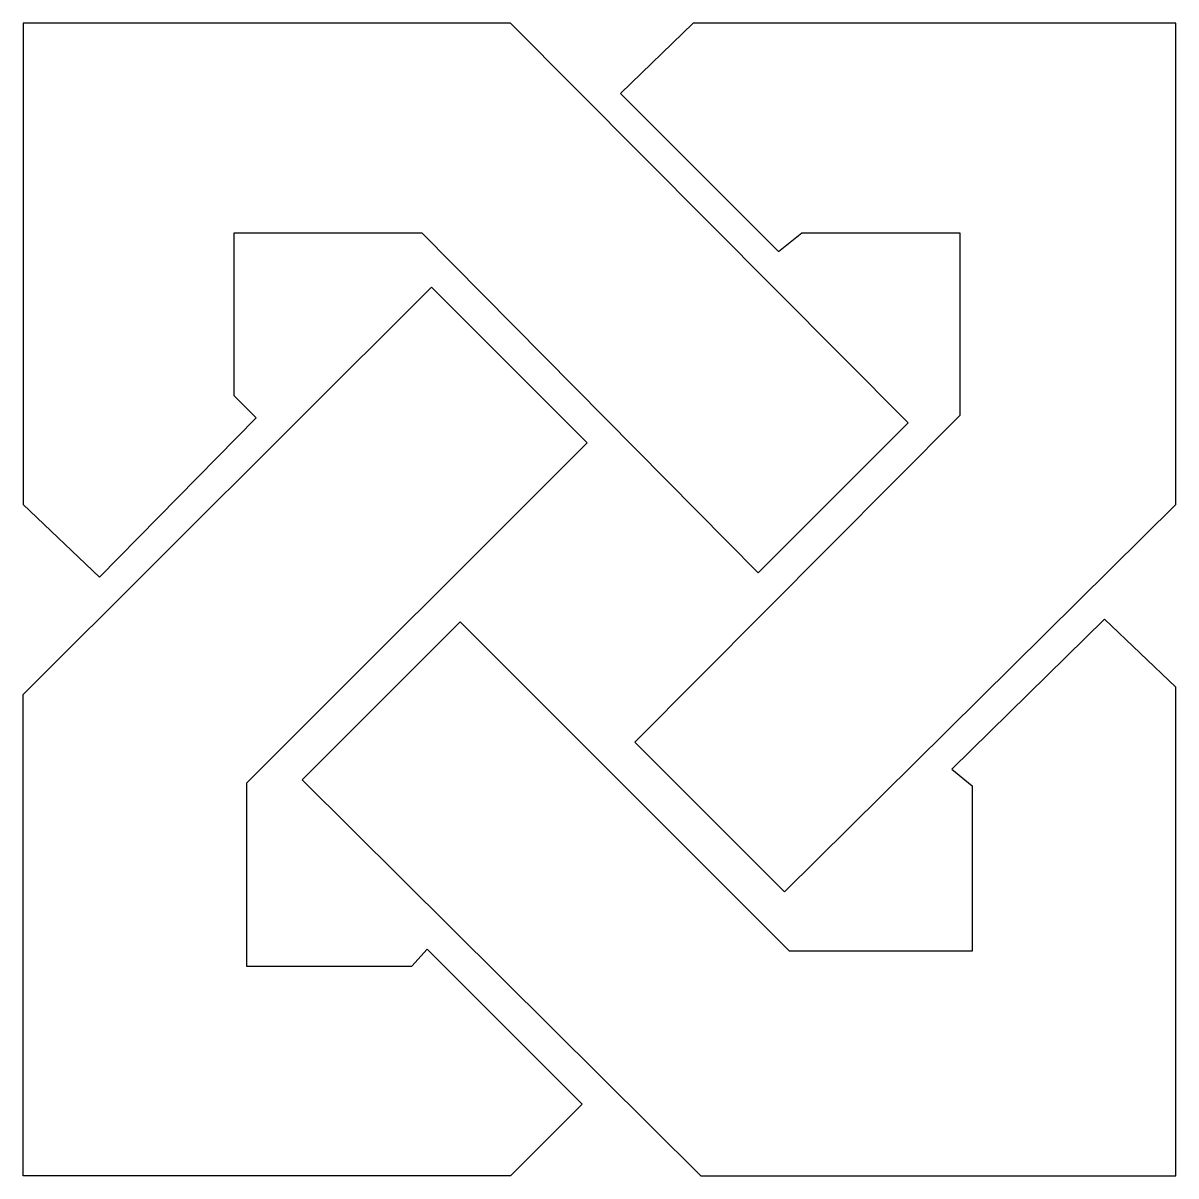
# Model space of a CAD drawing. Extents: x 0 to 12, y 0 to 12.
import ezdxf

# ---------------------------------------------------------------- set-up
doc = ezdxf.new("R2010")
doc.units = 0

msp = doc.modelspace()

# ---------------------------------------------------------------- linework, layer by layer
at = {"layer": 'Layer 1'}
for points in [[(5.0745, 12), (0, 12), (0, 6.9901), (0.7961, 6.2322), (2.4274, 7.8894), (2.1969, 8.12), (2.1969, 9.8164), (4.1501, 9.8164), (7.652, 6.2778), (9.2115, 7.8372), (5.0745, 12)], [(6.9766, 12), (6.2186, 11.2681), (7.863, 9.6239), (8.1066, 9.8164), (9.752, 9.8164), (9.752, 7.9145), (6.3676, 4.5151), (7.9271, 2.9557), (12, 6.9901), (12, 12), (6.9766, 12)], [(4.2523, 9.2509), (5.8717, 7.6317), (2.3252, 4.0866), (2.3252, 2.1847), (4.0468, 2.1847), (4.2066, 2.3587), (5.8195, 0.746), (5.0745, 0.0011), (0, 0.0011), (0, 5.011), (4.2523, 9.2509)], [(4.5481, 5.7689), (2.9038, 4.1247), (7.0538, 0.0011), (12, 0), (12, 5.0882), (11.255, 5.795), (9.6683, 4.2334), (9.8804, 4.0605), (9.8804, 2.3391), (7.9782, 2.3391), (4.5481, 5.7689)]]:
    msp.add_lwpolyline(points, dxfattribs=at)

doc.saveas('drawing.dxf')
